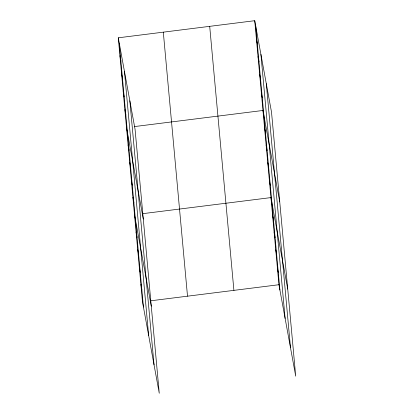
<?xml version="1.0" encoding="UTF-8"?>
<svg xmlns="http://www.w3.org/2000/svg" width="414" height="414" viewBox="0 0 414 414"><rect width="100%" height="100%" fill="white"/><g stroke="black" fill="none" stroke-linecap="round" stroke-linejoin="round"><path stroke-width="0.62" d="M118.28 37.803L135.067 129.282L159.266 393.3L142.478 301.827L118.28 37.803L254.734 20.7L271.522 112.173L295.72 376.197L278.933 284.718L254.734 20.7M134.638 126.555L262.962 110.466L279.75 201.939M142.623 213.681L270.947 197.592L287.735 289.065M150.608 300.807L278.933 284.718M256.38 38.652L257.342 43.92M258.025 56.609L258.988 61.872M259.671 74.561L260.634 79.824M261.317 92.513L262.279 97.776M264.556 127.895L265.524 133.158M266.155 145.319L267.123 150.582M267.754 162.743L268.717 168.006M269.348 180.168L270.316 185.436M272.547 215.021L273.509 220.284M274.14 232.445L275.108 237.708M275.74 249.87L276.707 255.133M277.339 267.294L278.301 272.562M119.925 55.761L120.888 61.024M121.571 73.713L122.534 78.976M123.217 91.665L124.179 96.933M124.862 109.617L125.825 114.885M126.508 127.574L143.296 219.047M128.102 144.998L129.07 150.261M129.701 162.423L130.669 167.691M131.3 179.847L132.263 185.115M132.894 197.276L133.862 202.539M134.493 214.7L151.281 306.174M136.092 232.125L137.055 237.388M137.686 249.549L138.654 254.817M139.285 266.973L140.253 272.241M140.879 284.402L141.847 289.665M266.3 83.726L290.499 347.744M260.918 54.415L285.122 318.433M255.697 25.963L279.9 289.986M209.701 26.346L233.905 290.364M163.307 32.163L187.511 296.181M129.846 100.83L154.044 364.853M124.464 71.518L148.667 335.542M119.242 43.072L143.446 307.09"/></g></svg>
